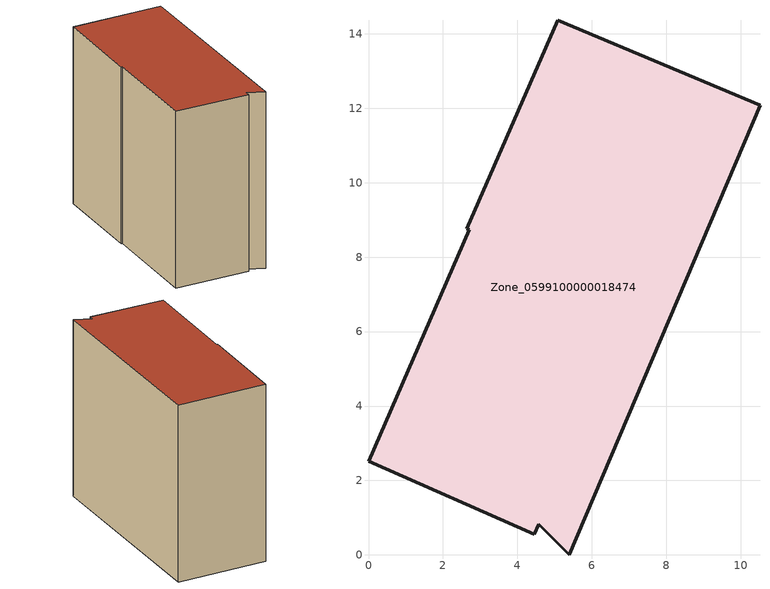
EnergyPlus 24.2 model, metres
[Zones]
Zone_0599100000018474
 floor ground (C_G): 5.09,14.37 10.52,12.09 5.39,0 4.57,0.82 4.46,0.56 0,2.52 2.71,8.74 2.65,8.77 z0
 wall outside (C_F): 10.52,12.09 5.09,14.37 2.65,8.77 2.71,8.74 0,2.52 4.46,0.56 4.57,0.82 5.39,0 10.52,12.09 z0:11.67
 roof outside (C_R): 5.39,0 10.52,12.09 5.09,14.37 2.65,8.77 2.71,8.74 0,2.52 4.46,0.56 4.57,0.82 z11.67
[BUILDING]
Pand.0599100000018474: North Axis=0; Terrain=City; Loads Convergence Tolerance Value=0.04; Temperature Convergence Tolerance Value=0.4; Solar Distribution=FullExterior; Maximum Number of Warmup Days=25; Minimum Number of Warmup Days=1
[Site:Location]
Rotterdam.The.Hague.AP_ZH_NLD Design_Conditions: Latitude=51.96; Longitude=4.45; Time Zone=1; Elevation=-4.5
[SITE:GROUNDTEMPERATURE:BUILDINGSURFACE]
18, 18, 18, 18, 18, 18, 18, 18, 18, 18, 18, 18
[MATERIAL] Thermal Absorptance=0.9; Solar Absorptance=0.7; Visible Absorptance=0.7
Name | Roughness | Thickness | Conductivity | Density | Specific Heat
G.TC.1946 | MediumSmooth | 0.15 | 1 | 540 | 1210
F.TC.1946 | Rough | 0.3 | 0.857143 | 1920 | 840
R.TC.1946 | MediumRough | 0.2 | 0.909091 | 1500 | 1000
[CONSTRUCTION]
C_G: G.TC.1946
C_F: F.TC.1946
C_R: R.TC.1946
[ZONE]
Zone_0599100000018474: Type=1; Multiplier=1; Ceiling Height=Autocalculate; Volume=Autocalculate; Floor Area=autocalculate; Part of Total Floor Area=Yes
[ZONEINFILTRATION:DESIGNFLOWRATE]
Infil_Zone_0599100000018474: Zone or ZoneList or Space or SpaceList=Zone_0599100000018474; Schedule=AlwaysOn; Design Flow Rate Calculation Method=Flow/Area; Flow Rate per Floor Area=0.003; Constant Term Coefficient=1; Temperature Term Coefficient=0; Velocity Term Coefficient=0; Velocity Squared Term Coefficient=0
[HVACTEMPLATE:ZONE:IDEALLOADSAIRSYSTEM]
Zone_0599100000018474: Maximum Heating Supply Air Temperature=50; Minimum Cooling Supply Air Temperature=13; Maximum Heating Supply Air Humidity Ratio=0.0156; Minimum Cooling Supply Air Humidity Ratio=0.0077; Heating Limit=NoLimit; Cooling Limit=NoLimit; Dehumidification Control Type=ConstantSensibleHeatRatio; Cooling Sensible Heat Ratio=0.7; Dehumidification Setpoint=60; Humidification Control Type=None; Humidification Setpoint=30; Outdoor Air Method=None; Outdoor Air Flow Rate per Person=0.00944; Outdoor Air Flow Rate per Zone Floor Area=0; Outdoor Air Flow Rate per Zone=0; Demand Controlled Ventilation Type=None; Outdoor Air Economizer Type=NoEconomizer; Heat Recovery Type=None; Sensible Heat Recovery Effectiveness=0.7; Latent Heat Recovery Effectiveness=0.65
[ZONECONTROL:THERMOSTAT]
ThermostatControl_Zone_0599100000018474: Zone or ZoneList=Zone_0599100000018474; Control Type Schedule=DualSetpointControlType; Control 1=Thermostat_Zone_0599100000018474; Temperature Difference Between Cutout And Setpoint=0
[THERMOSTATSETPOINT:DUALSETPOINT]
Thermostat_Zone_0599100000018474: Heating Setpoint Temperature Schedule=HeatingSetpoint_Zone_0599100000018474; Cooling Setpoint Temperature Schedule=CoolingSetpoint_Zone_0599100000018474
[SCHEDULE:COMPACT]
HeatingSetpoint_Zone_0599100000018474: Through: 12/31, For: AllDays, Until: 24:00, 21
CoolingSetpoint_Zone_0599100000018474: Through: 12/31, For: AllDays, Until: 24:00, 24
DualSetpointControlType: Through: 12/31, For: AllDays, Until: 24:00, 4
AlwaysOn: Through: 12/31, For: AllDays, Until: 24:00, 1
